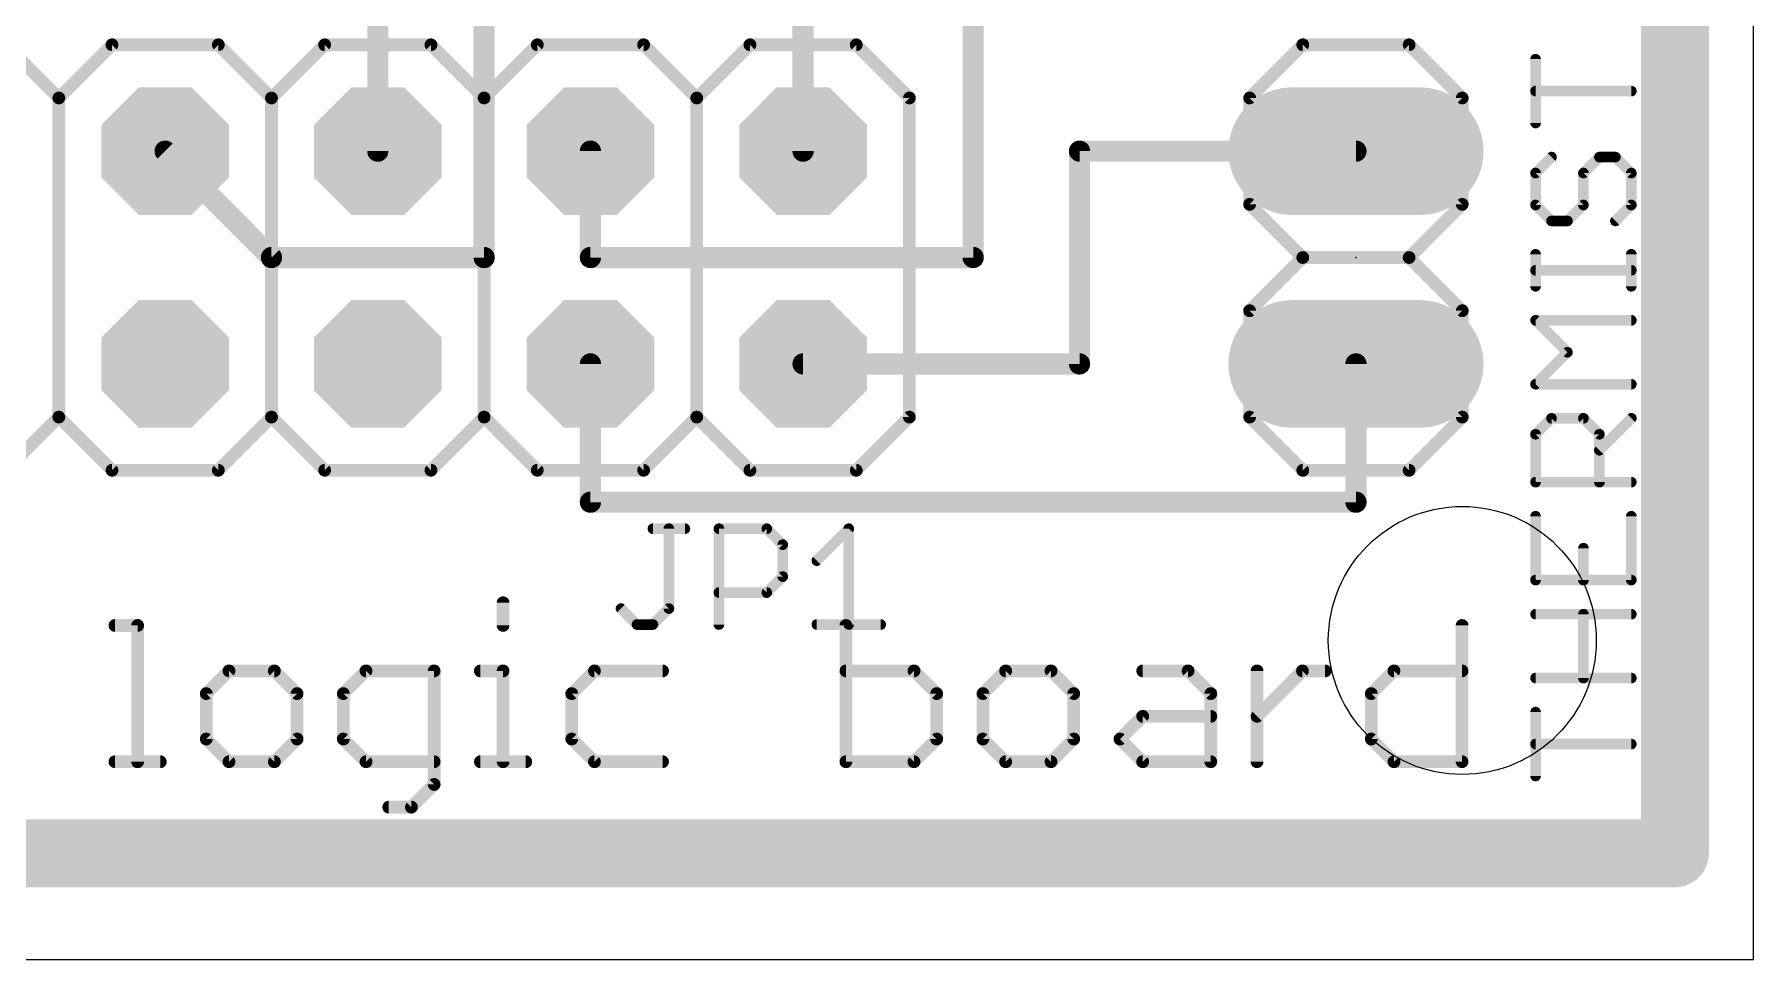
# Model space of a CAD drawing. Extents: x 2.5 to 78.6, y 0 to 52.1.
# Drawn here: x 56.6 to 77.14, y 0 to 11.05 of the extents above; entities that cross this region are included whole.
import ezdxf

# ---------------------------------------------------------------- set-up
doc = ezdxf.new("R2010")
doc.units = 0
for name, color, linetype in [('1', 22, 'CONTINUOUS'), ('17', 82, 'CONTINUOUS'), ('20', 7, 'CONTINUOUS'), ('21', 253, 'CONTINUOUS'), ('23', 7, 'CONTINUOUS'), ('25', 253, 'CONTINUOUS'), ('51', 253, 'CONTINUOUS')]:
    doc.layers.add(name, color=color, linetype=linetype)

# ---------------------------------------------------------------- blocks, each defined once
blk = doc.blocks.new('RECT')
blk.add_solid([(-0.5, -0.5), (0.5, -0.5), (-0.5, 0.5), (0.5, 0.5)])
blk = doc.blocks.new('OCTAGONP')
at = {"const_width": 0.5}
blk.add_lwpolyline([(-0.25, -0.1036), (-0.25, 0.1036), (-0.1036, 0.25), (0.1036, 0.25), (0.25, 0.1036), (0.25, -0.1036), (0.1036, -0.25), (-0.1036, -0.25), (-0.25, -0.1036), (-0.25, 0.1036)], dxfattribs=at)
blk = doc.blocks.new('LONGP100')
at = {"const_width": 1}
blk.add_lwpolyline([(-0.5, 0), (0.5, 0)], dxfattribs=at)
at = {"const_width": 0.5}
for points in [[(-0.5, 0.25, 1), (-0.5, -0.25)], [(0.5, -0.25, 1), (0.5, 0.25)]]:
    blk.add_lwpolyline(points, format="xyb", dxfattribs=at)

msp = doc.modelspace()

# ---------------------------------------------------------------- linework, layer by layer
at = {"layer": '1'}
for points, const_width in [([(76.2, 1.27), (76.2, 50.8)], 0.8128), ([(60.706, 13.589), (60.706, 9.652)], 0.254), ([(61.976, 8.382), (61.976, 12.954)], 0.254), ([(65.786, 9.652), (65.786, 12.319)], 0.254), ([(67.818, 8.382), (67.818, 11.684)], 0.254), ([(58.166, 9.652), (59.436, 8.382)], 0.254), ([(63.246, 9.652), (63.246, 8.382)], 0.254), ([(69.088, 7.112), (69.088, 9.652)], 0.254), ([(69.088, 9.652), (72.39, 9.652)], 0.254), ([(59.436, 8.382), (61.976, 8.382)], 0.254), ([(63.246, 8.382), (67.818, 8.382)], 0.254), ([(63.246, 5.461), (63.246, 7.112)], 0.254), ([(65.786, 7.112), (69.088, 7.112)], 0.254), ([(72.39, 7.112), (72.39, 5.461)], 0.254), ([(72.39, 5.461), (63.246, 5.461)], 0.254), ([(3.81, 1.27), (76.2, 1.27)], 0.8128)]:
    msp.add_lwpolyline(points, dxfattribs=dict(at, const_width=const_width))
for points, const_width in [([(58.2109, 9.6969, 1), (58.1211, 9.6071)], 0.127), ([(60.6425, 9.652, 1), (60.7695, 9.652)], 0.127), ([(63.3095, 9.652, 1), (63.1825, 9.652)], 0.127), ([(65.7225, 9.652, 1), (65.8495, 9.652)], 0.127), ([(69.1515, 9.652, 1), (69.0245, 9.652)], 0.127), ([(69.088, 9.7155, 1), (69.088, 9.5885)], 0.127), ([(72.39, 9.5885, 1), (72.39, 9.7155)], 0.127), ([(59.436, 8.4455, 1), (59.436, 8.3185)], 0.127), ([(59.3911, 8.3371, 1), (59.4809, 8.4269)], 0.127), ([(61.9125, 8.382, 1), (62.0395, 8.382)], 0.127), ([(61.976, 8.3185, 1), (61.976, 8.4455)], 0.127), ([(63.246, 8.4455, 1), (63.246, 8.3185)], 0.127), ([(63.1825, 8.382, 1), (63.3095, 8.382)], 0.127), ([(67.7545, 8.382, 1), (67.8815, 8.382)], 0.127), ([(67.818, 8.3185, 1), (67.818, 8.4455)], 0.127), ([(63.3095, 7.112, 1), (63.1825, 7.112)], 0.127), ([(65.786, 7.1755, 1), (65.786, 7.0485)], 0.127), ([(69.088, 7.0485, 1), (69.088, 7.1755)], 0.127), ([(72.4535, 7.112, 1), (72.3265, 7.112)], 0.127), ([(69.0245, 7.112, 1), (69.1515, 7.112)], 0.127), ([(63.246, 5.5245, 1), (63.246, 5.3975)], 0.127), ([(72.39, 5.3975, 1), (72.39, 5.5245)], 0.127), ([(63.1825, 5.461, 1), (63.3095, 5.461)], 0.127), ([(72.3265, 5.461, 1), (72.4535, 5.461)], 0.127), ([(76.2, 1.0668, 1), (76.2, 1.4732)], 0.4064), ([(75.9968, 1.27, 1), (76.4032, 1.27)], 0.4064)]:
    msp.add_lwpolyline(points, format="xyb", dxfattribs=dict(at, const_width=const_width))
at = {"layer": '20'}
for p, q in [((77.14, 0), (77.14, 52.06)), ((2.54, 0), (77.14, 0))]:
    msp.add_line(p, q, dxfattribs=at)
msp.add_circle((73.66, 3.81), 1.6, dxfattribs=at)
at = {"layer": '21', "const_width": 0.1524}
for points in [[(56.896, 10.287), (56.261, 10.922)], [(57.531, 10.922), (56.896, 10.287)], [(58.801, 10.922), (57.531, 10.922)], [(59.436, 10.287), (58.801, 10.922)], [(60.071, 10.922), (59.436, 10.287)], [(61.341, 10.922), (60.071, 10.922)], [(61.976, 10.287), (61.341, 10.922)], [(62.611, 10.922), (61.976, 10.287)], [(63.881, 10.922), (62.611, 10.922)], [(64.516, 10.287), (63.881, 10.922)], [(65.151, 10.922), (64.516, 10.287)], [(66.421, 10.922), (65.151, 10.922)], [(67.056, 10.287), (66.421, 10.922)], [(71.755, 10.922), (71.12, 10.287)], [(73.025, 10.922), (71.755, 10.922)], [(73.66, 10.287), (73.025, 10.922)], [(56.896, 6.477), (56.896, 10.287)], [(59.436, 6.477), (59.436, 10.287)], [(61.976, 6.477), (61.976, 10.287)], [(64.516, 6.477), (64.516, 10.287)], [(67.056, 10.287), (67.056, 6.477)], [(71.12, 9.017), (71.12, 10.287)], [(73.66, 10.287), (73.66, 9.017)], [(71.755, 8.382), (71.12, 9.017)], [(73.66, 9.017), (73.025, 8.382)], [(71.12, 7.747), (71.755, 8.382)], [(73.025, 8.382), (71.755, 8.382)], [(73.025, 8.382), (73.66, 7.747)], [(71.12, 6.477), (71.12, 7.747)], [(73.66, 7.747), (73.66, 6.477)], [(56.896, 6.477), (56.261, 5.842)], [(57.531, 5.842), (56.896, 6.477)], [(59.436, 6.477), (58.801, 5.842)], [(60.071, 5.842), (59.436, 6.477)], [(61.976, 6.477), (61.341, 5.842)], [(62.611, 5.842), (61.976, 6.477)], [(64.516, 6.477), (63.881, 5.842)], [(65.151, 5.842), (64.516, 6.477)], [(67.056, 6.477), (66.421, 5.842)], [(71.755, 5.842), (71.12, 6.477)], [(73.66, 6.477), (73.025, 5.842)], [(58.801, 5.842), (57.531, 5.842)], [(61.341, 5.842), (60.071, 5.842)], [(63.881, 5.842), (62.611, 5.842)], [(66.421, 5.842), (65.151, 5.842)], [(73.025, 5.842), (71.755, 5.842)]]:
    msp.add_lwpolyline(points, dxfattribs=at)
at = {"layer": '21', "const_width": 0.0762}
for points in [[(57.531, 10.9601, 1), (57.531, 10.8839)], [(57.5579, 10.8951, 1), (57.5041, 10.9489)], [(58.8279, 10.9489, 1), (58.7741, 10.8951)], [(58.801, 10.8839, 1), (58.801, 10.9601)], [(60.071, 10.9601, 1), (60.071, 10.8839)], [(60.0979, 10.8951, 1), (60.0441, 10.9489)], [(61.3679, 10.9489, 1), (61.3141, 10.8951)], [(61.341, 10.8839, 1), (61.341, 10.9601)], [(62.611, 10.9601, 1), (62.611, 10.8839)], [(62.6379, 10.8951, 1), (62.5841, 10.9489)], [(63.9079, 10.9489, 1), (63.8541, 10.8951)], [(63.881, 10.8839, 1), (63.881, 10.9601)], [(65.151, 10.9601, 1), (65.151, 10.8839)], [(65.1779, 10.8951, 1), (65.1241, 10.9489)], [(66.4479, 10.9489, 1), (66.3941, 10.8951)], [(66.421, 10.8839, 1), (66.421, 10.9601)], [(71.755, 10.9601, 1), (71.755, 10.8839)], [(71.7819, 10.8951, 1), (71.7281, 10.9489)], [(73.0519, 10.9489, 1), (72.9981, 10.8951)], [(73.025, 10.8839, 1), (73.025, 10.9601)], [(56.9341, 10.287, 1), (56.8579, 10.287)], [(56.8691, 10.3139, 1), (56.9229, 10.2601)], [(56.8691, 10.2601, 1), (56.9229, 10.3139)], [(59.4741, 10.287, 1), (59.3979, 10.287)], [(59.4091, 10.3139, 1), (59.4629, 10.2601)], [(59.4091, 10.2601, 1), (59.4629, 10.3139)], [(62.0141, 10.287, 1), (61.9379, 10.287)], [(61.9491, 10.3139, 1), (62.0029, 10.2601)], [(61.9491, 10.2601, 1), (62.0029, 10.3139)], [(64.5541, 10.287, 1), (64.4779, 10.287)], [(64.4891, 10.3139, 1), (64.5429, 10.2601)], [(64.4891, 10.2601, 1), (64.5429, 10.3139)], [(67.0941, 10.287, 1), (67.0179, 10.287)], [(67.0291, 10.2601, 1), (67.0829, 10.3139)], [(71.1581, 10.287, 1), (71.0819, 10.287)], [(71.0931, 10.3139, 1), (71.1469, 10.2601)], [(73.6981, 10.287, 1), (73.6219, 10.287)], [(73.6331, 10.2601, 1), (73.6869, 10.3139)], [(71.0819, 9.017, 1), (71.1581, 9.017)], [(71.1469, 9.0439, 1), (71.0931, 8.9901)], [(73.6219, 9.017, 1), (73.6981, 9.017)], [(73.6869, 8.9901, 1), (73.6331, 9.0439)], [(71.755, 8.4201, 1), (71.755, 8.3439)], [(71.7819, 8.3551, 1), (71.7281, 8.4089)], [(71.7281, 8.3551, 1), (71.7819, 8.4089)], [(73.0519, 8.4089, 1), (72.9981, 8.3551)], [(72.9981, 8.4089, 1), (73.0519, 8.3551)], [(73.025, 8.3439, 1), (73.025, 8.4201)], [(71.1581, 7.747, 1), (71.0819, 7.747)], [(71.0931, 7.7739, 1), (71.1469, 7.7201)], [(73.6981, 7.747, 1), (73.6219, 7.747)], [(73.6331, 7.7201, 1), (73.6869, 7.7739)], [(56.8579, 6.477, 1), (56.9341, 6.477)], [(56.9229, 6.5039, 1), (56.8691, 6.4501)], [(56.9229, 6.4501, 1), (56.8691, 6.5039)], [(59.3979, 6.477, 1), (59.4741, 6.477)], [(59.4629, 6.5039, 1), (59.4091, 6.4501)], [(59.4629, 6.4501, 1), (59.4091, 6.5039)], [(61.9379, 6.477, 1), (62.0141, 6.477)], [(62.0029, 6.5039, 1), (61.9491, 6.4501)], [(62.0029, 6.4501, 1), (61.9491, 6.5039)], [(64.4779, 6.477, 1), (64.5541, 6.477)], [(64.5429, 6.5039, 1), (64.4891, 6.4501)], [(64.5429, 6.4501, 1), (64.4891, 6.5039)], [(67.0179, 6.477, 1), (67.0941, 6.477)], [(67.0829, 6.4501, 1), (67.0291, 6.5039)], [(71.0819, 6.477, 1), (71.1581, 6.477)], [(71.1469, 6.5039, 1), (71.0931, 6.4501)], [(73.6219, 6.477, 1), (73.6981, 6.477)], [(73.6869, 6.4501, 1), (73.6331, 6.5039)], [(57.531, 5.8801, 1), (57.531, 5.8039)], [(57.5041, 5.8151, 1), (57.5579, 5.8689)], [(58.7741, 5.8689, 1), (58.8279, 5.8151)], [(58.801, 5.8039, 1), (58.801, 5.8801)], [(60.071, 5.8801, 1), (60.071, 5.8039)], [(60.0441, 5.8151, 1), (60.0979, 5.8689)], [(61.3141, 5.8689, 1), (61.3679, 5.8151)], [(61.341, 5.8039, 1), (61.341, 5.8801)], [(62.611, 5.8801, 1), (62.611, 5.8039)], [(62.5841, 5.8151, 1), (62.6379, 5.8689)], [(63.8541, 5.8689, 1), (63.9079, 5.8151)], [(63.881, 5.8039, 1), (63.881, 5.8801)], [(65.151, 5.8801, 1), (65.151, 5.8039)], [(65.1241, 5.8151, 1), (65.1779, 5.8689)], [(66.3941, 5.8689, 1), (66.4479, 5.8151)], [(66.421, 5.8039, 1), (66.421, 5.8801)], [(71.755, 5.8801, 1), (71.755, 5.8039)], [(71.7281, 5.8151, 1), (71.7819, 5.8689)], [(72.9981, 5.8689, 1), (73.0519, 5.8151)], [(73.025, 5.8039, 1), (73.025, 5.8801)]]:
    msp.add_lwpolyline(points, format="xyb", dxfattribs=at)
at = {"layer": '23'}
for p in [(59.436, 8.382), (72.39, 8.382)]:
    msp.add_point(p, dxfattribs=at)
at = {"layer": '25'}
for points, const_width in [([(74.5353, 9.9879), (74.5353, 10.7505)], 0.127), ([(75.6793, 10.3692), (74.5353, 10.3692)], 0.127), ([(74.726, 9.5811), (74.5353, 9.3905)], 0.127), ([(74.5353, 9.3905), (74.5353, 9.0092)], 0.127), ([(75.1073, 9.3905), (75.298, 9.5811)], 0.127), ([(75.1073, 9.0092), (75.1073, 9.3905)], 0.127), ([(75.298, 9.5811), (75.4886, 9.5811)], 0.127), ([(75.4886, 9.5811), (75.6793, 9.3905)], 0.127), ([(75.6793, 9.3905), (75.6793, 9.0092)], 0.127), ([(74.5353, 9.0092), (74.726, 8.8185)], 0.127), ([(74.9167, 8.8185), (75.1073, 9.0092)], 0.127), ([(75.6793, 9.0092), (75.4886, 8.8185)], 0.127), ([(74.726, 8.8185), (74.9167, 8.8185)], 0.127), ([(74.5353, 8.0389), (74.5353, 8.4202)], 0.127), ([(75.6793, 8.0389), (75.6793, 8.4202)], 0.127), ([(75.6793, 8.2296), (74.5353, 8.2296)], 0.127), ([(74.9167, 7.2508), (74.5353, 7.6321)], 0.127), ([(74.5353, 7.6321), (75.6793, 7.6321)], 0.127), ([(74.5353, 6.8695), (74.9167, 7.2508)], 0.127), ([(75.6793, 6.8695), (74.5353, 6.8695)], 0.127), ([(74.5353, 6.2721), (74.726, 6.4628)], 0.127), ([(74.726, 6.4628), (75.1073, 6.4628)], 0.127), ([(75.1073, 6.4628), (75.298, 6.2721)], 0.127), ([(75.298, 6.0814), (75.6793, 6.4628)], 0.127), ([(74.5353, 5.7001), (74.5353, 6.2721)], 0.127), ([(75.298, 6.2721), (75.298, 5.7001)], 0.127), ([(75.6793, 5.7001), (74.5353, 5.7001)], 0.127), ([(74.5353, 5.2934), (74.5353, 4.5307)], 0.127), ([(75.6793, 4.5307), (75.6793, 5.2934)], 0.127), ([(63.9926, 5.1445), (64.374, 5.1445)], 0.127), ([(64.1833, 4.1912), (64.1833, 5.1445)], 0.127), ([(64.7807, 4.0005), (64.7807, 5.1445)], 0.127), ([(64.7807, 5.1445), (65.3527, 5.1445)], 0.127), ([(65.3527, 5.1445), (65.5434, 4.9538)], 0.127), ([(65.9501, 4.7632), (66.3314, 5.1445)], 0.127), ([(66.3314, 5.1445), (66.3314, 4.0005)], 0.127), ([(65.5434, 4.9538), (65.5434, 4.5725)], 0.127), ([(75.1073, 4.5307), (75.1073, 4.912)], 0.127), ([(65.5434, 4.5725), (65.3527, 4.3818)], 0.127), ([(74.5353, 4.5307), (75.6793, 4.5307)], 0.127), ([(62.2026, 4.2604), (62.2026, 3.9892)], 0.1524), ([(65.3527, 4.3818), (64.7807, 4.3818)], 0.127), ([(63.6113, 4.1912), (63.802, 4.0005)], 0.127), ([(63.9926, 4.0005), (64.1833, 4.1912)], 0.127), ([(74.5353, 4.124), (75.6793, 4.124)], 0.127), ([(75.1073, 3.3613), (75.1073, 4.124)], 0.127), ([(57.5657, 3.9892), (57.8368, 3.9892)], 0.1524), ([(57.8368, 3.9892), (57.8368, 2.3622)], 0.1524), ([(63.802, 4.0005), (63.9926, 4.0005)], 0.127), ([(65.9501, 4.0005), (66.7127, 4.0005)], 0.127), ([(66.2972, 3.9892), (66.2972, 2.3622)], 0.1524), ([(73.6576, 3.9892), (73.6576, 2.3622)], 0.1524), ([(58.9283, 3.4469), (58.6571, 3.1757)], 0.1524), ([(59.4706, 3.4469), (58.9283, 3.4469)], 0.1524), ([(59.7418, 3.1757), (59.4706, 3.4469)], 0.1524), ([(60.5654, 3.4469), (60.2943, 3.1757)], 0.1524), ([(61.3789, 3.4469), (60.5654, 3.4469)], 0.1524), ([(61.3789, 2.091), (61.3789, 3.4469)], 0.1524), ([(61.9314, 3.4469), (62.2026, 3.4469)], 0.1524), ([(62.2026, 3.4469), (62.2026, 2.3622)], 0.1524), ([(63.294, 3.4469), (63.0229, 3.1757)], 0.1524), ([(64.1075, 3.4469), (63.294, 3.4469)], 0.1524), ([(67.1107, 3.4469), (66.2972, 3.4469)], 0.1524), ([(67.3818, 3.1757), (67.1107, 3.4469)], 0.1524), ([(68.2055, 3.4469), (67.9343, 3.1757)], 0.1524), ([(68.7478, 3.4469), (68.2055, 3.4469)], 0.1524), ([(69.019, 3.1757), (68.7478, 3.4469)], 0.1524), ([(69.8426, 3.4469), (70.385, 3.4469)], 0.1524), ([(70.385, 3.4469), (70.6561, 3.1757)], 0.1524), ([(71.2086, 2.3622), (71.2086, 3.4469)], 0.1524), ([(71.2086, 2.9045), (71.751, 3.4469)], 0.1524), ([(71.751, 3.4469), (72.0221, 3.4469)], 0.1524), ([(72.5729, 3.1757), (72.8441, 3.4469)], 0.1524), ([(72.8441, 3.4469), (73.6576, 3.4469)], 0.1524), ([(75.6793, 3.3613), (74.5353, 3.3613)], 0.127), ([(58.6571, 3.1757), (58.6571, 2.6334)], 0.1524), ([(59.7418, 2.6334), (59.7418, 3.1757)], 0.1524), ([(60.2943, 3.1757), (60.2943, 2.6334)], 0.1524), ([(63.0229, 3.1757), (63.0229, 2.6334)], 0.1524), ([(67.3818, 2.6334), (67.3818, 3.1757)], 0.1524), ([(67.9343, 3.1757), (67.9343, 2.6334)], 0.1524), ([(69.019, 2.6334), (69.019, 3.1757)], 0.1524), ([(70.6561, 3.1757), (70.6561, 2.3622)], 0.1524), ([(72.5729, 2.6334), (72.5729, 3.1757)], 0.1524), ([(69.5715, 2.6334), (69.8426, 2.9045)], 0.1524), ([(69.8426, 2.9045), (70.6561, 2.9045)], 0.1524), ([(74.5353, 2.1919), (74.5353, 2.9546)], 0.127), ([(58.6571, 2.6334), (58.9283, 2.3622)], 0.1524), ([(59.4706, 2.3622), (59.7418, 2.6334)], 0.1524), ([(60.2943, 2.6334), (60.5654, 2.3622)], 0.1524), ([(63.0229, 2.6334), (63.294, 2.3622)], 0.1524), ([(67.1107, 2.3622), (67.3818, 2.6334)], 0.1524), ([(67.9343, 2.6334), (68.2055, 2.3622)], 0.1524), ([(68.7478, 2.3622), (69.019, 2.6334)], 0.1524), ([(69.8426, 2.3622), (69.5715, 2.6334)], 0.1524), ([(72.8441, 2.3622), (72.5729, 2.6334)], 0.1524), ([(75.6793, 2.5732), (74.5353, 2.5732)], 0.127), ([(57.5657, 2.3622), (58.108, 2.3622)], 0.1524), ([(58.9283, 2.3622), (59.4706, 2.3622)], 0.1524), ([(60.5654, 2.3622), (61.3789, 2.3622)], 0.1524), ([(61.9314, 2.3622), (62.4737, 2.3622)], 0.1524), ([(63.294, 2.3622), (64.1075, 2.3622)], 0.1524), ([(66.2972, 2.3622), (67.1107, 2.3622)], 0.1524), ([(68.2055, 2.3622), (68.7478, 2.3622)], 0.1524), ([(70.6561, 2.3622), (69.8426, 2.3622)], 0.1524), ([(73.6576, 2.3622), (72.8441, 2.3622)], 0.1524), ([(61.1078, 1.8199), (61.3789, 2.091)], 0.1524), ([(60.8366, 1.8199), (61.1078, 1.8199)], 0.1524)]:
    msp.add_lwpolyline(points, dxfattribs=dict(at, const_width=const_width))
for points, const_width in [([(74.5671, 10.7505, 1), (74.5036, 10.7505)], 0.0635), ([(74.5353, 10.401, 1), (74.5353, 10.3375)], 0.0635), ([(75.6793, 10.3375, 1), (75.6793, 10.401)], 0.0635), ([(74.5036, 9.9879, 1), (74.5671, 9.9879)], 0.0635), ([(74.5671, 9.3905, 1), (74.5036, 9.3905)], 0.0635), ([(74.7484, 9.5587, 1), (74.7035, 9.6036)], 0.0635), ([(75.1391, 9.3905, 1), (75.0756, 9.3905)], 0.0635), ([(75.298, 9.6129, 1), (75.298, 9.5494)], 0.0635), ([(75.3204, 9.5587, 1), (75.2755, 9.6036)], 0.0635), ([(75.5111, 9.6036, 1), (75.4662, 9.5587)], 0.0635), ([(75.4886, 9.5494, 1), (75.4886, 9.6129)], 0.0635), ([(75.7111, 9.3905, 1), (75.6475, 9.3905)], 0.0635), ([(74.5129, 9.4129, 1), (74.5578, 9.368)], 0.0635), ([(75.0849, 9.4129, 1), (75.1298, 9.368)], 0.0635), ([(75.6568, 9.368, 1), (75.7018, 9.4129)], 0.0635), ([(74.5578, 9.0316, 1), (74.5129, 8.9867)], 0.0635), ([(74.5036, 9.0092, 1), (74.5671, 9.0092)], 0.0635), ([(75.0756, 9.0092, 1), (75.1391, 9.0092)], 0.0635), ([(75.1298, 8.9867, 1), (75.0849, 9.0316)], 0.0635), ([(75.6475, 9.0092, 1), (75.7111, 9.0092)], 0.0635), ([(75.7018, 8.9867, 1), (75.6568, 9.0316)], 0.0635), ([(74.726, 8.8502, 1), (74.726, 8.7867)], 0.0635), ([(74.7035, 8.796, 1), (74.7484, 8.8409)], 0.0635), ([(74.8942, 8.8409, 1), (74.9391, 8.796)], 0.0635), ([(74.9167, 8.7867, 1), (74.9167, 8.8502)], 0.0635), ([(75.4662, 8.8409, 1), (75.5111, 8.796)], 0.0635), ([(74.5671, 8.4202, 1), (74.5036, 8.4202)], 0.0635), ([(75.7111, 8.4202, 1), (75.6475, 8.4202)], 0.0635), ([(74.5353, 8.2613, 1), (74.5353, 8.1978)], 0.0635), ([(75.6793, 8.1978, 1), (75.6793, 8.2613)], 0.0635), ([(74.5036, 8.0389, 1), (74.5671, 8.0389)], 0.0635), ([(75.6475, 8.0389, 1), (75.7111, 8.0389)], 0.0635), ([(74.5353, 7.6639, 1), (74.5353, 7.6004)], 0.0635), ([(74.5578, 7.6546, 1), (74.5129, 7.6097)], 0.0635), ([(75.6793, 7.6004, 1), (75.6793, 7.6639)], 0.0635), ([(74.9391, 7.2284, 1), (74.8942, 7.2733)], 0.0635), ([(74.8942, 7.2284, 1), (74.9391, 7.2733)], 0.0635), ([(74.5353, 6.9012, 1), (74.5353, 6.8377)], 0.0635), ([(74.5129, 6.8919, 1), (74.5578, 6.847)], 0.0635), ([(75.6793, 6.8377, 1), (75.6793, 6.9012)], 0.0635), ([(74.726, 6.4945, 1), (74.726, 6.431)], 0.0635), ([(74.7484, 6.4403, 1), (74.7035, 6.4852)], 0.0635), ([(75.1298, 6.4852, 1), (75.0849, 6.4403)], 0.0635), ([(75.1073, 6.431, 1), (75.1073, 6.4945)], 0.0635), ([(75.7018, 6.4403, 1), (75.6568, 6.4852)], 0.0635), ([(74.5671, 6.2721, 1), (74.5036, 6.2721)], 0.0635), ([(74.5129, 6.2945, 1), (74.5578, 6.2496)], 0.0635), ([(75.3297, 6.2721, 1), (75.2662, 6.2721)], 0.0635), ([(75.2755, 6.2496, 1), (75.3204, 6.2945)], 0.0635), ([(75.2755, 6.1039, 1), (75.3204, 6.059)], 0.0635), ([(74.5353, 5.7318, 1), (74.5353, 5.6684)], 0.0635), ([(75.6793, 5.6684, 1), (75.6793, 5.7318)], 0.0635), ([(74.5036, 5.7001, 1), (74.5671, 5.7001)], 0.0635), ([(75.2662, 5.7001, 1), (75.3297, 5.7001)], 0.0635), ([(74.5671, 5.2934, 1), (74.5036, 5.2934)], 0.0635), ([(75.7111, 5.2934, 1), (75.6475, 5.2934)], 0.0635), ([(63.9926, 5.1762, 1), (63.9926, 5.1127)], 0.0635), ([(64.215, 5.1445, 1), (64.1515, 5.1445)], 0.0635), ([(64.374, 5.1127, 1), (64.374, 5.1762)], 0.0635), ([(64.8125, 5.1445, 1), (64.749, 5.1445)], 0.0635), ([(64.7807, 5.1762, 1), (64.7807, 5.1127)], 0.0635), ([(65.3751, 5.1669, 1), (65.3302, 5.122)], 0.0635), ([(65.3527, 5.1127, 1), (65.3527, 5.1762)], 0.0635), ([(66.3632, 5.1445, 1), (66.2997, 5.1445)], 0.0635), ([(66.3539, 5.122, 1), (66.309, 5.1669)], 0.0635), ([(65.5751, 4.9538, 1), (65.5116, 4.9538)], 0.0635), ([(65.5209, 4.9314, 1), (65.5658, 4.9763)], 0.0635), ([(75.1391, 4.912, 1), (75.0756, 4.912)], 0.0635), ([(65.9276, 4.7856, 1), (65.9725, 4.7407)], 0.0635), ([(65.5116, 4.5725, 1), (65.5751, 4.5725)], 0.0635), ([(65.5658, 4.55, 1), (65.5209, 4.5949)], 0.0635), ([(74.5353, 4.5625, 1), (74.5353, 4.499)], 0.0635), ([(74.5036, 4.5307, 1), (74.5671, 4.5307)], 0.0635), ([(75.0756, 4.5307, 1), (75.1391, 4.5307)], 0.0635), ([(75.6475, 4.5307, 1), (75.7111, 4.5307)], 0.0635), ([(75.6793, 4.499, 1), (75.6793, 4.5625)], 0.0635), ([(62.2407, 4.2604, 1), (62.1645, 4.2604)], 0.0762), ([(64.7807, 4.4136, 1), (64.7807, 4.3501)], 0.0635), ([(65.3302, 4.4043, 1), (65.3751, 4.3594)], 0.0635), ([(65.3527, 4.3501, 1), (65.3527, 4.4136)], 0.0635), ([(63.6338, 4.2136, 1), (63.5889, 4.1687)], 0.0635), ([(64.1515, 4.1912, 1), (64.215, 4.1912)], 0.0635), ([(64.2057, 4.1687, 1), (64.1608, 4.2136)], 0.0635), ([(74.5353, 4.1557, 1), (74.5353, 4.0922)], 0.0635), ([(75.1391, 4.124, 1), (75.0756, 4.124)], 0.0635), ([(75.6793, 4.0922, 1), (75.6793, 4.1557)], 0.0635), ([(57.5657, 4.0273, 1), (57.5657, 3.9511)], 0.0762), ([(57.8749, 3.9892, 1), (57.7987, 3.9892)], 0.0762), ([(57.8368, 3.9511, 1), (57.8368, 4.0273)], 0.0762), ([(62.1645, 3.9892, 1), (62.2407, 3.9892)], 0.0762), ([(63.802, 4.0323, 1), (63.802, 3.9688)], 0.0635), ([(63.7795, 3.978, 1), (63.8244, 4.023)], 0.0635), ([(63.9702, 4.023, 1), (64.0151, 3.978)], 0.0635), ([(63.9926, 3.9688, 1), (63.9926, 4.0323)], 0.0635), ([(64.749, 4.0005, 1), (64.8125, 4.0005)], 0.0635), ([(65.9501, 4.0323, 1), (65.9501, 3.9688)], 0.0635), ([(66.3353, 3.9892, 1), (66.2591, 3.9892)], 0.0762), ([(66.2997, 4.0005, 1), (66.3632, 4.0005)], 0.0635), ([(66.7127, 3.9688, 1), (66.7127, 4.0323)], 0.0635), ([(73.6957, 3.9892, 1), (73.6195, 3.9892)], 0.0762), ([(58.9283, 3.485, 1), (58.9283, 3.4088)], 0.0762), ([(58.9552, 3.4199, 1), (58.9013, 3.4738)], 0.0762), ([(59.4975, 3.4738, 1), (59.4437, 3.4199)], 0.0762), ([(59.4706, 3.4088, 1), (59.4706, 3.485)], 0.0762), ([(60.5654, 3.485, 1), (60.5654, 3.4088)], 0.0762), ([(60.5924, 3.4199, 1), (60.5385, 3.4738)], 0.0762), ([(61.417, 3.4469, 1), (61.3408, 3.4469)], 0.0762), ([(61.3789, 3.4088, 1), (61.3789, 3.485)], 0.0762), ([(61.9314, 3.485, 1), (61.9314, 3.4088)], 0.0762), ([(62.2407, 3.4469, 1), (62.1645, 3.4469)], 0.0762), ([(62.2026, 3.4088, 1), (62.2026, 3.485)], 0.0762), ([(63.294, 3.485, 1), (63.294, 3.4088)], 0.0762), ([(63.321, 3.4199, 1), (63.2671, 3.4738)], 0.0762), ([(64.1075, 3.4088, 1), (64.1075, 3.485)], 0.0762), ([(66.2972, 3.485, 1), (66.2972, 3.4088)], 0.0762), ([(67.1376, 3.4738, 1), (67.0837, 3.4199)], 0.0762), ([(67.1107, 3.4088, 1), (67.1107, 3.485)], 0.0762), ([(68.2055, 3.485, 1), (68.2055, 3.4088)], 0.0762), ([(68.2324, 3.4199, 1), (68.1785, 3.4738)], 0.0762), ([(68.7748, 3.4738, 1), (68.7209, 3.4199)], 0.0762), ([(68.7478, 3.4088, 1), (68.7478, 3.485)], 0.0762), ([(69.8426, 3.485, 1), (69.8426, 3.4088)], 0.0762), ([(70.4119, 3.4738, 1), (70.358, 3.4199)], 0.0762), ([(70.385, 3.4088, 1), (70.385, 3.485)], 0.0762), ([(71.2467, 3.4469, 1), (71.1705, 3.4469)], 0.0762), ([(71.751, 3.485, 1), (71.751, 3.4088)], 0.0762), ([(71.7779, 3.4199, 1), (71.724, 3.4738)], 0.0762), ([(72.0221, 3.4088, 1), (72.0221, 3.485)], 0.0762), ([(72.8441, 3.485, 1), (72.8441, 3.4088)], 0.0762), ([(72.871, 3.4199, 1), (72.8172, 3.4738)], 0.0762), ([(73.6576, 3.4088, 1), (73.6576, 3.485)], 0.0762), ([(74.5353, 3.3931, 1), (74.5353, 3.3296)], 0.0635), ([(75.0756, 3.3613, 1), (75.1391, 3.3613)], 0.0635), ([(75.6793, 3.3296, 1), (75.6793, 3.3931)], 0.0635), ([(58.6952, 3.1757, 1), (58.619, 3.1757)], 0.0762), ([(58.6302, 3.2026, 1), (58.684, 3.1488)], 0.0762), ([(59.7799, 3.1757, 1), (59.7037, 3.1757)], 0.0762), ([(59.7148, 3.1488, 1), (59.7687, 3.2026)], 0.0762), ([(60.3324, 3.1757, 1), (60.2562, 3.1757)], 0.0762), ([(60.2673, 3.2026, 1), (60.3212, 3.1488)], 0.0762), ([(63.061, 3.1757, 1), (62.9848, 3.1757)], 0.0762), ([(62.9959, 3.2026, 1), (63.0498, 3.1488)], 0.0762), ([(67.4199, 3.1757, 1), (67.3437, 3.1757)], 0.0762), ([(67.3549, 3.1488, 1), (67.4088, 3.2026)], 0.0762), ([(67.9724, 3.1757, 1), (67.8962, 3.1757)], 0.0762), ([(67.9074, 3.2026, 1), (67.9613, 3.1488)], 0.0762), ([(69.0571, 3.1757, 1), (68.9809, 3.1757)], 0.0762), ([(68.992, 3.1488, 1), (69.0459, 3.2026)], 0.0762), ([(70.6942, 3.1757, 1), (70.618, 3.1757)], 0.0762), ([(70.6292, 3.1488, 1), (70.6831, 3.2026)], 0.0762), ([(72.611, 3.1757, 1), (72.5348, 3.1757)], 0.0762), ([(72.546, 3.2026, 1), (72.5999, 3.1488)], 0.0762), ([(69.8426, 2.9426, 1), (69.8426, 2.8664)], 0.0762), ([(69.8696, 2.8776, 1), (69.8157, 2.9315)], 0.0762), ([(70.6561, 2.8664, 1), (70.6561, 2.9426)], 0.0762), ([(71.1817, 2.9315, 1), (71.2356, 2.8776)], 0.0762), ([(74.5671, 2.9546, 1), (74.5036, 2.9546)], 0.0635), ([(58.684, 2.6603, 1), (58.6302, 2.6064)], 0.0762), ([(58.619, 2.6334, 1), (58.6952, 2.6334)], 0.0762), ([(59.7037, 2.6334, 1), (59.7799, 2.6334)], 0.0762), ([(59.7687, 2.6064, 1), (59.7148, 2.6603)], 0.0762), ([(60.3212, 2.6603, 1), (60.2673, 2.6064)], 0.0762), ([(60.2562, 2.6334, 1), (60.3324, 2.6334)], 0.0762), ([(63.0498, 2.6603, 1), (62.9959, 2.6064)], 0.0762), ([(62.9848, 2.6334, 1), (63.061, 2.6334)], 0.0762), ([(67.3437, 2.6334, 1), (67.4199, 2.6334)], 0.0762), ([(67.4088, 2.6064, 1), (67.3549, 2.6603)], 0.0762), ([(67.9613, 2.6603, 1), (67.9074, 2.6064)], 0.0762), ([(67.8962, 2.6334, 1), (67.9724, 2.6334)], 0.0762), ([(68.9809, 2.6334, 1), (69.0571, 2.6334)], 0.0762), ([(69.0459, 2.6064, 1), (68.992, 2.6603)], 0.0762), ([(69.5984, 2.6603, 1), (69.5445, 2.6064)], 0.0762), ([(69.5445, 2.6603, 1), (69.5984, 2.6064)], 0.0762), ([(72.5999, 2.6603, 1), (72.546, 2.6064)], 0.0762), ([(72.5348, 2.6334, 1), (72.611, 2.6334)], 0.0762), ([(74.5353, 2.605, 1), (74.5353, 2.5415)], 0.0635), ([(75.6793, 2.5415, 1), (75.6793, 2.605)], 0.0635), ([(57.5657, 2.4003, 1), (57.5657, 2.3241)], 0.0762), ([(57.7987, 2.3622, 1), (57.8749, 2.3622)], 0.0762), ([(58.108, 2.3241, 1), (58.108, 2.4003)], 0.0762), ([(58.9283, 2.4003, 1), (58.9283, 2.3241)], 0.0762), ([(58.9013, 2.3353, 1), (58.9552, 2.3891)], 0.0762), ([(59.4437, 2.3891, 1), (59.4975, 2.3353)], 0.0762), ([(59.4706, 2.3241, 1), (59.4706, 2.4003)], 0.0762), ([(60.5654, 2.4003, 1), (60.5654, 2.3241)], 0.0762), ([(60.5385, 2.3353, 1), (60.5924, 2.3891)], 0.0762), ([(61.3789, 2.3241, 1), (61.3789, 2.4003)], 0.0762), ([(61.9314, 2.4003, 1), (61.9314, 2.3241)], 0.0762), ([(62.1645, 2.3622, 1), (62.2407, 2.3622)], 0.0762), ([(62.4737, 2.3241, 1), (62.4737, 2.4003)], 0.0762), ([(63.294, 2.4003, 1), (63.294, 2.3241)], 0.0762), ([(63.2671, 2.3353, 1), (63.321, 2.3891)], 0.0762), ([(64.1075, 2.3241, 1), (64.1075, 2.4003)], 0.0762), ([(66.2972, 2.4003, 1), (66.2972, 2.3241)], 0.0762), ([(66.2591, 2.3622, 1), (66.3353, 2.3622)], 0.0762), ([(67.0837, 2.3891, 1), (67.1376, 2.3353)], 0.0762), ([(67.1107, 2.3241, 1), (67.1107, 2.4003)], 0.0762), ([(68.2055, 2.4003, 1), (68.2055, 2.3241)], 0.0762), ([(68.1785, 2.3353, 1), (68.2324, 2.3891)], 0.0762), ([(68.7209, 2.3891, 1), (68.7748, 2.3353)], 0.0762), ([(68.7478, 2.3241, 1), (68.7478, 2.4003)], 0.0762), ([(69.8426, 2.4003, 1), (69.8426, 2.3241)], 0.0762), ([(69.8157, 2.3353, 1), (69.8696, 2.3891)], 0.0762), ([(70.618, 2.3622, 1), (70.6942, 2.3622)], 0.0762), ([(70.6561, 2.3241, 1), (70.6561, 2.4003)], 0.0762), ([(71.1705, 2.3622, 1), (71.2467, 2.3622)], 0.0762), ([(72.8441, 2.4003, 1), (72.8441, 2.3241)], 0.0762), ([(72.8172, 2.3353, 1), (72.871, 2.3891)], 0.0762), ([(73.6195, 2.3622, 1), (73.6957, 2.3622)], 0.0762), ([(73.6576, 2.3241, 1), (73.6576, 2.4003)], 0.0762), ([(61.3408, 2.091, 1), (61.417, 2.091)], 0.0762), ([(61.4059, 2.0641, 1), (61.352, 2.118)], 0.0762), ([(74.5036, 2.1919, 1), (74.5671, 2.1919)], 0.0635), ([(60.8366, 1.858, 1), (60.8366, 1.7818)], 0.0762), ([(61.0808, 1.8468, 1), (61.1347, 1.7929)], 0.0762), ([(61.1078, 1.7818, 1), (61.1078, 1.858)], 0.0762)]:
    msp.add_lwpolyline(points, format="xyb", dxfattribs=dict(at, const_width=const_width))

# ---------------------------------------------------------------- block references
at = {"layer": '17', "xscale": 1.524, "yscale": 1.524, "rotation": 180}
for p in [(58.166, 9.652), (58.166, 9.652), (60.706, 9.652), (60.706, 9.652), (63.246, 9.652), (63.246, 9.652), (65.786, 9.652), (65.786, 9.652), (58.166, 7.112), (58.166, 7.112), (60.706, 7.112), (60.706, 7.112), (63.246, 7.112), (63.246, 7.112), (65.786, 7.112), (65.786, 7.112)]:
    msp.add_blockref('OCTAGONP', p, dxfattribs=at)
at = {"layer": '17', "xscale": 1.524, "yscale": 1.524}
for p in [(72.39, 9.652), (72.39, 9.652), (72.39, 7.112), (72.39, 7.112)]:
    msp.add_blockref('LONGP100', p, dxfattribs=at)
at = {"layer": '51', "xscale": 0.508, "yscale": 0.508}
for p, rotation in [((58.166, 9.652), 180), ((60.706, 9.652), 180), ((63.246, 9.652), 180), ((65.786, 9.652), 180), ((72.39, 9.652), 270), ((58.166, 7.112), 180), ((60.706, 7.112), 180), ((63.246, 7.112), 180), ((65.786, 7.112), 180), ((72.39, 7.112), 270)]:
    msp.add_blockref('RECT', p, dxfattribs=dict(at, rotation=rotation))

doc.saveas('drawing.dxf')
